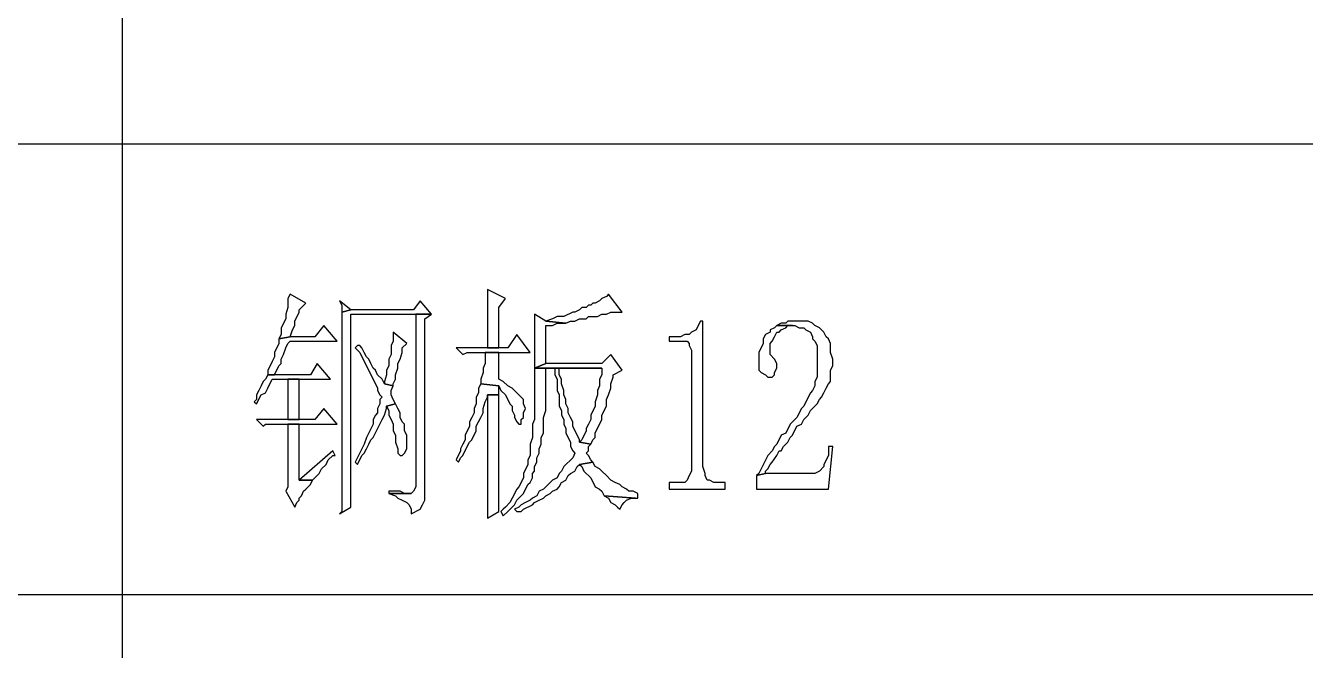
# Model space of a CAD drawing. Extents: x -15.4 to 0.8, y 0.3 to 11.8.
# Drawn here: x -2.2996 to -1.824, y 1.6486 to 1.8809 of the extents above; entities that cross this region are included whole.
import ezdxf

# ---------------------------------------------------------------- set-up
doc = ezdxf.new("R2010")
doc.units = 0
doc.header["$MEASUREMENT"] = 0
doc.linetypes.add('AUSGEZOGEN', pattern=[0])
doc.layers.get('0').update_dxf_attribs({"linetype": 'AUSGEZOGEN'})

msp = doc.modelspace()

# ---------------------------------------------------------------- linework, layer by layer
for points in [[(-2.26378, 2.6744), (-2.26378, 1.3344)], [(-3.26878, 1.8369), (0.08122, 1.8369)], [(-2.20128, 1.78106), (-2.20211, 1.7794), (-2.20211, 1.7794), (-2.20211, 1.77606), (-2.20211, 1.77606), (-2.20295, 1.77356), (-2.20295, 1.77356), (-2.20295, 1.7719), (-2.20295, 1.7719), (-2.20461, 1.76856), (-2.20461, 1.76856), (-2.20461, 1.76606), (-2.20461, 1.76606), (-2.20545, 1.7644), (-2.20545, 1.7644), (-2.20128, 1.76523), (-2.20128, 1.76523), (-2.20045, 1.76773), (-2.20045, 1.76773), (-2.19961, 1.7694), (-2.19961, 1.7694), (-2.19961, 1.77106), (-2.19961, 1.77106), (-2.19795, 1.7744), (-2.19795, 1.7744), (-2.19795, 1.77523), (-2.19795, 1.77523), (-2.19545, 1.77773), (-2.20128, 1.78106)], [(-2.12795, 1.78273), (-2.12795, 1.76106), (-2.12795, 1.76106), (-2.12378, 1.76106), (-2.12378, 1.76106), (-2.12378, 1.77606), (-2.12378, 1.77606), (-2.12128, 1.7794), (-2.12795, 1.78273)], [(-2.08295, 1.78106), (-2.08378, 1.78023), (-2.08378, 1.78023), (-2.08545, 1.7794), (-2.08545, 1.7794), (-2.08628, 1.77856), (-2.08628, 1.77856), (-2.08795, 1.77773), (-2.08795, 1.77773), (-2.08878, 1.77773), (-2.08878, 1.77773), (-2.08961, 1.7769), (-2.08961, 1.7769), (-2.09045, 1.7769), (-2.09045, 1.7769), (-2.09128, 1.77606), (-2.09128, 1.77606), (-2.09295, 1.77606), (-2.09295, 1.77606), (-2.09378, 1.77523), (-2.09378, 1.77523), (-2.09545, 1.7744), (-2.09545, 1.7744), (-2.09628, 1.7744), (-2.09628, 1.7744), (-2.09961, 1.77273), (-2.09961, 1.77273), (-2.10211, 1.77273), (-2.10211, 1.77273), (-2.10378, 1.7719), (-2.10378, 1.7719), (-2.10628, 1.77106), (-2.10628, 1.77106), (-2.09878, 1.77023), (-2.09878, 1.77023), (-2.09711, 1.77106), (-2.09711, 1.77106), (-2.09545, 1.77106), (-2.09545, 1.77106), (-2.09378, 1.7719), (-2.09378, 1.7719), (-2.09128, 1.7719), (-2.09128, 1.7719), (-2.09045, 1.77273), (-2.09045, 1.77273), (-2.08711, 1.77273), (-2.08711, 1.77273), (-2.08545, 1.77356), (-2.08545, 1.77356), (-2.08378, 1.77356), (-2.08378, 1.77356), (-2.08211, 1.7744), (-2.08211, 1.7744), (-2.07795, 1.7744), (-2.08295, 1.78106)], [(-2.18295, 1.77856), (-2.18211, 1.7769), (-2.18211, 1.7769), (-2.18211, 1.7744), (-2.18211, 1.7744), (-2.17878, 1.77523), (-2.18295, 1.77856)], [(-2.15295, 1.77856), (-2.15545, 1.77523), (-2.15545, 1.77523), (-2.17878, 1.77523), (-2.17878, 1.77523), (-2.18211, 1.7744), (-2.18211, 1.7744), (-2.18211, 1.70023), (-2.18211, 1.70023), (-2.18295, 1.6994), (-2.18295, 1.6994), (-2.17878, 1.7019), (-2.17878, 1.7019), (-2.17878, 1.77356), (-2.17878, 1.77356), (-2.14878, 1.77356), (-2.15295, 1.77856)], [(-2.18878, 1.7694), (-2.19211, 1.76523), (-2.19211, 1.76523), (-2.20128, 1.76523), (-2.20128, 1.76523), (-2.20545, 1.7644), (-2.20545, 1.7644), (-2.20545, 1.76273), (-2.20545, 1.76273), (-2.20711, 1.7594), (-2.20711, 1.7594), (-2.20711, 1.75773), (-2.20711, 1.75773), (-2.20795, 1.75606), (-2.20795, 1.75606), (-2.20878, 1.7544), (-2.20878, 1.7544), (-2.20961, 1.75273), (-2.20961, 1.75273), (-2.20961, 1.75106), (-2.20961, 1.75106), (-2.20711, 1.75106), (-2.20711, 1.75106), (-2.20545, 1.7544), (-2.20545, 1.7544), (-2.20461, 1.75523), (-2.20461, 1.75523), (-2.20461, 1.7569), (-2.20461, 1.7569), (-2.20378, 1.75856), (-2.20378, 1.75856), (-2.20295, 1.76106), (-2.20295, 1.76106), (-2.20211, 1.76273), (-2.20211, 1.76273), (-2.20128, 1.76356), (-2.20128, 1.76356), (-2.18378, 1.76356), (-2.18878, 1.7694)], [(-2.14878, 1.77356), (-2.15461, 1.77356), (-2.15461, 1.77356), (-2.15461, 1.7094), (-2.15461, 1.7094), (-2.15545, 1.70773), (-2.15545, 1.70773), (-2.15628, 1.7069), (-2.15628, 1.7069), (-2.16461, 1.7069), (-2.16461, 1.7069), (-2.16211, 1.70606), (-2.16211, 1.70606), (-2.16128, 1.70523), (-2.16128, 1.70523), (-2.15961, 1.7044), (-2.15961, 1.7044), (-2.15795, 1.70356), (-2.15795, 1.70356), (-2.15711, 1.70273), (-2.15711, 1.70273), (-2.15628, 1.70106), (-2.15628, 1.70106), (-2.15628, 1.6994), (-2.15628, 1.6994), (-2.15295, 1.70106), (-2.15295, 1.70106), (-2.15211, 1.70273), (-2.15211, 1.70273), (-2.15128, 1.7044), (-2.15128, 1.7044), (-2.15128, 1.7719), (-2.14878, 1.77356)], [(-2.11045, 1.77356), (-2.11045, 1.75356), (-2.11045, 1.75356), (-2.10628, 1.75523), (-2.10628, 1.75523), (-2.10628, 1.7694), (-2.10628, 1.7694), (-2.10378, 1.7694), (-2.10378, 1.7694), (-2.10211, 1.77023), (-2.10211, 1.77023), (-2.09878, 1.77023), (-2.09878, 1.77023), (-2.10628, 1.77106), (-2.11045, 1.77356)], [(-2.04795, 1.77106), (-2.04878, 1.77106), (-2.04878, 1.77106), (-2.04961, 1.7694), (-2.04961, 1.7694), (-2.05045, 1.76773), (-2.05045, 1.76773), (-2.05211, 1.7669), (-2.05211, 1.7669), (-2.05295, 1.76606), (-2.05295, 1.76606), (-2.05461, 1.76606), (-2.05461, 1.76606), (-2.05628, 1.76523), (-2.05628, 1.76523), (-2.06045, 1.76523), (-2.06045, 1.76523), (-2.06045, 1.76356), (-2.06045, 1.76356), (-2.05378, 1.76356), (-2.05378, 1.76356), (-2.05295, 1.76273), (-2.05295, 1.76273), (-2.05295, 1.7619), (-2.05295, 1.7619), (-2.05211, 1.76023), (-2.05211, 1.76023), (-2.05211, 1.71523), (-2.05211, 1.71523), (-2.05295, 1.71356), (-2.05295, 1.71356), (-2.05378, 1.7119), (-2.05378, 1.7119), (-2.05461, 1.71106), (-2.05461, 1.71106), (-2.06045, 1.71106), (-2.06045, 1.71106), (-2.06045, 1.70856), (-2.06045, 1.70856), (-2.03961, 1.70856), (-2.03961, 1.70856), (-2.03961, 1.71106), (-2.03961, 1.71106), (-2.04378, 1.71106), (-2.04378, 1.71106), (-2.04545, 1.7119), (-2.04545, 1.7119), (-2.04628, 1.7119), (-2.04628, 1.7119), (-2.04711, 1.71356), (-2.04711, 1.71356), (-2.04711, 1.7144), (-2.04711, 1.7144), (-2.04795, 1.7169), (-2.04795, 1.77106)], [(-2.01378, 1.77106), (-2.01628, 1.77106), (-2.01628, 1.77106), (-2.01711, 1.77023), (-2.01711, 1.77023), (-2.01878, 1.77023), (-2.01878, 1.77023), (-2.02045, 1.7694), (-2.02045, 1.7694), (-2.01378, 1.7694), (-2.01378, 1.7694), (-2.01211, 1.76856), (-2.01211, 1.76856), (-2.01045, 1.76856), (-2.01045, 1.76856), (-2.00961, 1.76773), (-2.00961, 1.76773), (-2.00795, 1.7669), (-2.00795, 1.7669), (-2.00711, 1.76523), (-2.00711, 1.76523), (-2.00711, 1.7644), (-2.00711, 1.7644), (-2.00628, 1.76356), (-2.00628, 1.76356), (-2.00545, 1.7619), (-2.00545, 1.7619), (-2.00545, 1.75023), (-2.00545, 1.75023), (-2.00628, 1.74856), (-2.00628, 1.74856), (-2.00628, 1.7469), (-2.00628, 1.7469), (-2.00711, 1.74523), (-2.00711, 1.74523), (-2.00795, 1.7444), (-2.00795, 1.7444), (-2.00878, 1.74273), (-2.00878, 1.74273), (-2.01045, 1.7394), (-2.01045, 1.7394), (-2.01128, 1.73856), (-2.01128, 1.73856), (-2.01295, 1.73523), (-2.01295, 1.73523), (-2.01461, 1.73356), (-2.01461, 1.73356), (-2.01545, 1.73273), (-2.01545, 1.73273), (-2.01711, 1.7294), (-2.01711, 1.7294), (-2.01878, 1.72856), (-2.01878, 1.72856), (-2.02045, 1.72523), (-2.02045, 1.72523), (-2.02128, 1.7244), (-2.02128, 1.7244), (-2.02211, 1.72273), (-2.02211, 1.72273), (-2.02378, 1.72106), (-2.02378, 1.72106), (-2.02711, 1.7144), (-2.02711, 1.7144), (-2.02795, 1.71356), (-2.02795, 1.71356), (-2.02461, 1.7144), (-2.02461, 1.7144), (-2.02461, 1.71523), (-2.02461, 1.71523), (-2.02378, 1.71606), (-2.02378, 1.71606), (-2.02295, 1.71773), (-2.02295, 1.71773), (-2.02211, 1.71856), (-2.02211, 1.71856), (-2.02045, 1.72106), (-2.02045, 1.72106), (-2.01961, 1.72273), (-2.01961, 1.72273), (-2.01878, 1.72273), (-2.01878, 1.72273), (-2.01795, 1.7244), (-2.01795, 1.7244), (-2.01711, 1.72523), (-2.01711, 1.72523), (-2.01628, 1.72606), (-2.01628, 1.72606), (-2.01545, 1.72773), (-2.01545, 1.72773), (-2.01461, 1.72856), (-2.01461, 1.72856), (-2.01295, 1.7319), (-2.01295, 1.7319), (-2.01128, 1.73273), (-2.01128, 1.73273), (-2.01045, 1.7344), (-2.01045, 1.7344), (-2.00878, 1.73606), (-2.00878, 1.73606), (-2.00795, 1.73773), (-2.00795, 1.73773), (-2.00545, 1.74023), (-2.00545, 1.74023), (-2.00461, 1.7419), (-2.00461, 1.7419), (-2.00378, 1.74273), (-2.00378, 1.74273), (-2.00295, 1.7444), (-2.00295, 1.7444), (-2.00211, 1.74606), (-2.00211, 1.74606), (-2.00128, 1.74773), (-2.00128, 1.74773), (-2.00045, 1.74856), (-2.00045, 1.74856), (-2.00045, 1.75273), (-2.00045, 1.75273), (-1.99961, 1.7544), (-1.99961, 1.7544), (-1.99961, 1.7569), (-1.99961, 1.7569), (-2.00045, 1.7594), (-2.00045, 1.7594), (-2.00045, 1.76273), (-2.00045, 1.76273), (-2.00128, 1.7644), (-2.00128, 1.7644), (-2.00211, 1.76523), (-2.00211, 1.76523), (-2.00295, 1.7669), (-2.00295, 1.7669), (-2.00461, 1.76856), (-2.00461, 1.76856), (-2.00628, 1.7694), (-2.00628, 1.7694), (-2.00711, 1.77023), (-2.00711, 1.77023), (-2.00878, 1.77106), (-2.00878, 1.77106), (-2.01211, 1.77106), (-2.01378, 1.77106)], [(-2.02045, 1.7694), (-2.02128, 1.76856), (-2.02128, 1.76856), (-2.02295, 1.76773), (-2.02295, 1.76773), (-2.02295, 1.7669), (-2.02295, 1.7669), (-2.02461, 1.76606), (-2.02461, 1.76606), (-2.02545, 1.7644), (-2.02545, 1.7644), (-2.02545, 1.76273), (-2.02545, 1.76273), (-2.02711, 1.7594), (-2.02711, 1.7594), (-2.02711, 1.75273), (-2.02711, 1.75273), (-2.02628, 1.7519), (-2.02628, 1.7519), (-2.02461, 1.75106), (-2.02461, 1.75106), (-2.02378, 1.75023), (-2.02378, 1.75023), (-2.02211, 1.75023), (-2.02211, 1.75023), (-2.02128, 1.75106), (-2.02128, 1.75106), (-2.02128, 1.7519), (-2.02128, 1.7519), (-2.02045, 1.75356), (-2.02045, 1.75356), (-2.02045, 1.75523), (-2.02045, 1.75523), (-2.02128, 1.7569), (-2.02128, 1.7569), (-2.02295, 1.75856), (-2.02295, 1.75856), (-2.02295, 1.76273), (-2.02295, 1.76273), (-2.02211, 1.76356), (-2.02211, 1.76356), (-2.02128, 1.76523), (-2.02128, 1.76523), (-2.02045, 1.7669), (-2.02045, 1.7669), (-2.01961, 1.7669), (-2.01961, 1.7669), (-2.01878, 1.76773), (-2.01878, 1.76773), (-2.01711, 1.76856), (-2.01711, 1.76856), (-2.01628, 1.7694), (-2.01628, 1.7694), (-2.01461, 1.7694), (-2.02045, 1.7694)], [(-2.16295, 1.7669), (-2.16295, 1.76356), (-2.16295, 1.76356), (-2.16378, 1.7619), (-2.16378, 1.7619), (-2.16378, 1.75856), (-2.16378, 1.75856), (-2.16461, 1.7569), (-2.16461, 1.7569), (-2.16461, 1.7544), (-2.16461, 1.7544), (-2.16545, 1.75273), (-2.16545, 1.75273), (-2.16545, 1.75106), (-2.16545, 1.75106), (-2.16628, 1.74856), (-2.16628, 1.74856), (-2.16628, 1.74773), (-2.16628, 1.74773), (-2.16295, 1.7469), (-2.16295, 1.7469), (-2.16295, 1.74773), (-2.16295, 1.74773), (-2.16211, 1.7494), (-2.16211, 1.7494), (-2.16211, 1.75106), (-2.16211, 1.75106), (-2.16128, 1.75356), (-2.16128, 1.75356), (-2.16128, 1.75523), (-2.16128, 1.75523), (-2.16045, 1.7569), (-2.16045, 1.7569), (-2.15961, 1.7594), (-2.15961, 1.7594), (-2.15961, 1.76106), (-2.15961, 1.76106), (-2.15795, 1.76273), (-2.16295, 1.7669)], [(-2.11711, 1.76606), (-2.12045, 1.76106), (-2.12045, 1.76106), (-2.13961, 1.76106), (-2.13961, 1.76106), (-2.13711, 1.75856), (-2.13711, 1.75856), (-2.13545, 1.7594), (-2.13545, 1.7594), (-2.11211, 1.7594), (-2.11711, 1.76606)], [(-2.17628, 1.7619), (-2.17711, 1.76106), (-2.17711, 1.76106), (-2.17545, 1.7594), (-2.17545, 1.7594), (-2.17378, 1.75606), (-2.17378, 1.75606), (-2.17295, 1.7544), (-2.17295, 1.7544), (-2.16878, 1.74606), (-2.16878, 1.74606), (-2.16878, 1.74523), (-2.16878, 1.74523), (-2.16795, 1.74356), (-2.16795, 1.74356), (-2.16711, 1.74273), (-2.16711, 1.74273), (-2.16795, 1.7419), (-2.16795, 1.7419), (-2.16795, 1.74023), (-2.16795, 1.74023), (-2.16878, 1.73856), (-2.16878, 1.73856), (-2.16878, 1.7369), (-2.16878, 1.7369), (-2.16961, 1.73606), (-2.16961, 1.73606), (-2.17045, 1.7344), (-2.17045, 1.7344), (-2.17045, 1.73273), (-2.17045, 1.73273), (-2.17295, 1.72773), (-2.17295, 1.72773), (-2.17378, 1.72523), (-2.17378, 1.72523), (-2.17461, 1.72356), (-2.17461, 1.72356), (-2.17711, 1.71856), (-2.17711, 1.71856), (-2.17628, 1.71773), (-2.17628, 1.71773), (-2.17461, 1.72106), (-2.17461, 1.72106), (-2.17378, 1.7219), (-2.17378, 1.7219), (-2.17295, 1.72356), (-2.17295, 1.72356), (-2.17211, 1.72523), (-2.17211, 1.72523), (-2.17128, 1.7269), (-2.17128, 1.7269), (-2.17045, 1.72773), (-2.17045, 1.72773), (-2.16711, 1.7344), (-2.16711, 1.7344), (-2.16628, 1.73606), (-2.16628, 1.73606), (-2.16545, 1.73856), (-2.16545, 1.73856), (-2.16545, 1.7394), (-2.16545, 1.7394), (-2.16211, 1.74023), (-2.16211, 1.74023), (-2.16295, 1.7419), (-2.16295, 1.7419), (-2.16378, 1.74356), (-2.16378, 1.74356), (-2.16378, 1.74523), (-2.16378, 1.74523), (-2.16295, 1.7469), (-2.16295, 1.7469), (-2.16628, 1.74773), (-2.16628, 1.74773), (-2.16711, 1.7494), (-2.16711, 1.7494), (-2.16878, 1.75106), (-2.16878, 1.75106), (-2.16961, 1.75273), (-2.16961, 1.75273), (-2.17045, 1.75356), (-2.17045, 1.75356), (-2.17128, 1.75523), (-2.17128, 1.75523), (-2.17211, 1.7569), (-2.17211, 1.7569), (-2.17295, 1.75773), (-2.17295, 1.75773), (-2.17378, 1.7594), (-2.17378, 1.7594), (-2.17461, 1.76106), (-2.17461, 1.76106), (-2.17545, 1.7619), (-2.17628, 1.7619)], [(-2.19128, 1.75523), (-2.19378, 1.75106), (-2.19378, 1.75106), (-2.20961, 1.75106), (-2.20961, 1.75106), (-2.21045, 1.7494), (-2.21045, 1.7494), (-2.21128, 1.74856), (-2.21128, 1.74856), (-2.21211, 1.7469), (-2.21211, 1.7469), (-2.21295, 1.74523), (-2.21295, 1.74523), (-2.21378, 1.74356), (-2.21378, 1.74356), (-2.21378, 1.7419), (-2.21378, 1.7419), (-2.21461, 1.74106), (-2.21461, 1.74106), (-2.21378, 1.74023), (-2.21378, 1.74023), (-2.21211, 1.74356), (-2.21211, 1.74356), (-2.21045, 1.7444), (-2.21045, 1.7444), (-2.20961, 1.74606), (-2.20961, 1.74606), (-2.20795, 1.7494), (-2.20795, 1.7494), (-2.18628, 1.7494), (-2.19128, 1.75523)], [(-2.12378, 1.7594), (-2.12878, 1.7594), (-2.12878, 1.7594), (-2.12878, 1.75523), (-2.12878, 1.75523), (-2.12961, 1.75356), (-2.12961, 1.75356), (-2.12961, 1.7519), (-2.12961, 1.7519), (-2.13045, 1.7494), (-2.13045, 1.7494), (-2.13045, 1.74773), (-2.13045, 1.74773), (-2.12378, 1.7469), (-2.12378, 1.7469), (-2.12295, 1.74523), (-2.12295, 1.74523), (-2.12128, 1.74356), (-2.12128, 1.74356), (-2.11961, 1.74023), (-2.11961, 1.74023), (-2.11878, 1.7394), (-2.11878, 1.7394), (-2.11878, 1.73773), (-2.11878, 1.73773), (-2.11795, 1.73606), (-2.11795, 1.73606), (-2.11795, 1.73523), (-2.11795, 1.73523), (-2.11711, 1.73356), (-2.11711, 1.73356), (-2.11628, 1.73273), (-2.11628, 1.73273), (-2.11545, 1.73273), (-2.11545, 1.73273), (-2.11545, 1.7344), (-2.11545, 1.7344), (-2.11461, 1.73523), (-2.11461, 1.73523), (-2.11461, 1.7369), (-2.11461, 1.7369), (-2.11378, 1.73856), (-2.11378, 1.73856), (-2.11461, 1.74023), (-2.11461, 1.74023), (-2.11461, 1.7419), (-2.11461, 1.7419), (-2.11795, 1.74523), (-2.11795, 1.74523), (-2.11878, 1.74606), (-2.11878, 1.74606), (-2.12045, 1.7469), (-2.12045, 1.7469), (-2.12211, 1.74856), (-2.12211, 1.74856), (-2.12378, 1.7494), (-2.12378, 1.7594)], [(-2.08211, 1.75856), (-2.08545, 1.75523), (-2.08545, 1.75523), (-2.10628, 1.75523), (-2.10628, 1.75523), (-2.11045, 1.75356), (-2.11045, 1.75356), (-2.08545, 1.75356), (-2.08545, 1.75356), (-2.08545, 1.75106), (-2.08545, 1.75106), (-2.08628, 1.7494), (-2.08628, 1.7494), (-2.08628, 1.7469), (-2.08628, 1.7469), (-2.08711, 1.74523), (-2.08711, 1.74523), (-2.08711, 1.74356), (-2.08711, 1.74356), (-2.08795, 1.74106), (-2.08795, 1.74106), (-2.08795, 1.7394), (-2.08795, 1.7394), (-2.08961, 1.73606), (-2.08961, 1.73606), (-2.08961, 1.7344), (-2.08961, 1.7344), (-2.09045, 1.73273), (-2.09045, 1.73273), (-2.09128, 1.73106), (-2.09128, 1.73106), (-2.09128, 1.73023), (-2.09128, 1.73023), (-2.09295, 1.7269), (-2.09295, 1.7269), (-2.09378, 1.72606), (-2.09378, 1.72606), (-2.08961, 1.72523), (-2.08961, 1.72523), (-2.08878, 1.7269), (-2.08878, 1.7269), (-2.08795, 1.72773), (-2.08795, 1.72773), (-2.08795, 1.7294), (-2.08795, 1.7294), (-2.08545, 1.7344), (-2.08545, 1.7344), (-2.08545, 1.73606), (-2.08545, 1.73606), (-2.08378, 1.7394), (-2.08378, 1.7394), (-2.08378, 1.7419), (-2.08378, 1.7419), (-2.08295, 1.74356), (-2.08295, 1.74356), (-2.08211, 1.74606), (-2.08211, 1.74606), (-2.08211, 1.74773), (-2.08211, 1.74773), (-2.08128, 1.75023), (-2.08128, 1.75023), (-2.08128, 1.75106), (-2.08128, 1.75106), (-2.07795, 1.75273), (-2.08211, 1.75856)], [(-2.11045, 1.75356), (-2.11045, 1.7344), (-2.11045, 1.7344), (-2.11128, 1.73273), (-2.11128, 1.73273), (-2.11128, 1.72773), (-2.11128, 1.72773), (-2.11211, 1.72523), (-2.11211, 1.72523), (-2.11211, 1.72106), (-2.11211, 1.72106), (-2.11295, 1.7194), (-2.11295, 1.7194), (-2.11295, 1.71773), (-2.11295, 1.71773), (-2.11461, 1.7144), (-2.11461, 1.7144), (-2.11461, 1.71273), (-2.11461, 1.71273), (-2.11628, 1.7094), (-2.11628, 1.7094), (-2.11711, 1.70856), (-2.11711, 1.70856), (-2.11878, 1.70523), (-2.11878, 1.70523), (-2.11961, 1.70356), (-2.11961, 1.70356), (-2.12128, 1.7019), (-2.12128, 1.7019), (-2.12211, 1.70106), (-2.12211, 1.70106), (-2.12295, 1.70023), (-2.12295, 1.70023), (-2.12211, 1.69856), (-2.12211, 1.69856), (-2.12045, 1.70023), (-2.12045, 1.70023), (-2.11795, 1.70273), (-2.11795, 1.70273), (-2.11711, 1.7044), (-2.11711, 1.7044), (-2.11461, 1.7069), (-2.11461, 1.7069), (-2.11295, 1.71023), (-2.11295, 1.71023), (-2.11211, 1.71106), (-2.11211, 1.71106), (-2.11128, 1.71273), (-2.11128, 1.71273), (-2.11128, 1.7144), (-2.11128, 1.7144), (-2.11045, 1.71523), (-2.11045, 1.71523), (-2.11045, 1.7169), (-2.11045, 1.7169), (-2.10961, 1.71856), (-2.10961, 1.71856), (-2.10961, 1.72023), (-2.10961, 1.72023), (-2.10878, 1.7219), (-2.10878, 1.7219), (-2.10878, 1.72356), (-2.10878, 1.72356), (-2.10795, 1.72523), (-2.10795, 1.72523), (-2.10795, 1.72773), (-2.10795, 1.72773), (-2.10711, 1.7294), (-2.10711, 1.7294), (-2.10711, 1.73523), (-2.10711, 1.73523), (-2.10628, 1.73773), (-2.10628, 1.73773), (-2.10628, 1.75356), (-2.10628, 1.75356), (-2.08545, 1.75356), (-2.11045, 1.75356)], [(-2.10128, 1.75356), (-2.10295, 1.75356), (-2.10295, 1.75356), (-2.10295, 1.75106), (-2.10295, 1.75106), (-2.10211, 1.7494), (-2.10211, 1.7494), (-2.10211, 1.74523), (-2.10211, 1.74523), (-2.10128, 1.74356), (-2.10128, 1.74356), (-2.10128, 1.7394), (-2.10128, 1.7394), (-2.10045, 1.73773), (-2.10045, 1.73773), (-2.10045, 1.73606), (-2.10045, 1.73606), (-2.09961, 1.7344), (-2.09961, 1.7344), (-2.09961, 1.73273), (-2.09961, 1.73273), (-2.09878, 1.73106), (-2.09878, 1.73106), (-2.09878, 1.7294), (-2.09878, 1.7294), (-2.09711, 1.72606), (-2.09711, 1.72606), (-2.09711, 1.7244), (-2.09711, 1.7244), (-2.09628, 1.72273), (-2.09628, 1.72273), (-2.09545, 1.7219), (-2.09545, 1.7219), (-2.09628, 1.72023), (-2.09628, 1.72023), (-2.09961, 1.7169), (-2.09961, 1.7169), (-2.10045, 1.71523), (-2.10045, 1.71523), (-2.10128, 1.7144), (-2.10128, 1.7144), (-2.10211, 1.71273), (-2.10211, 1.71273), (-2.10378, 1.7119), (-2.10378, 1.7119), (-2.10711, 1.70856), (-2.10711, 1.70856), (-2.10878, 1.70773), (-2.10878, 1.70773), (-2.10961, 1.70606), (-2.10961, 1.70606), (-2.11128, 1.70523), (-2.11128, 1.70523), (-2.11211, 1.7044), (-2.11211, 1.7044), (-2.11378, 1.70356), (-2.11378, 1.70356), (-2.11545, 1.70273), (-2.11545, 1.70273), (-2.11628, 1.7019), (-2.11628, 1.7019), (-2.11795, 1.70106), (-2.11795, 1.70106), (-2.11711, 1.70023), (-2.11711, 1.70023), (-2.11545, 1.70023), (-2.11545, 1.70023), (-2.11461, 1.70106), (-2.11461, 1.70106), (-2.11128, 1.70273), (-2.11128, 1.70273), (-2.11045, 1.70356), (-2.11045, 1.70356), (-2.10878, 1.7044), (-2.10878, 1.7044), (-2.10711, 1.70523), (-2.10711, 1.70523), (-2.10628, 1.70606), (-2.10628, 1.70606), (-2.10461, 1.7069), (-2.10461, 1.7069), (-2.10378, 1.70773), (-2.10378, 1.70773), (-2.10211, 1.70856), (-2.10211, 1.70856), (-2.10128, 1.7094), (-2.10128, 1.7094), (-2.10045, 1.71106), (-2.10045, 1.71106), (-2.09878, 1.7119), (-2.09878, 1.7119), (-2.09795, 1.71356), (-2.09795, 1.71356), (-2.09711, 1.7144), (-2.09711, 1.7144), (-2.09545, 1.71523), (-2.09545, 1.71523), (-2.09461, 1.7169), (-2.09461, 1.7169), (-2.09378, 1.71773), (-2.09378, 1.71773), (-2.08878, 1.71856), (-2.08878, 1.71856), (-2.08961, 1.7194), (-2.08961, 1.7194), (-2.09045, 1.72106), (-2.09045, 1.72106), (-2.09128, 1.7219), (-2.09128, 1.7219), (-2.09045, 1.72273), (-2.09045, 1.72273), (-2.09045, 1.7244), (-2.09045, 1.7244), (-2.08961, 1.72523), (-2.08961, 1.72523), (-2.09378, 1.72606), (-2.09378, 1.72606), (-2.09378, 1.7269), (-2.09378, 1.7269), (-2.09628, 1.7319), (-2.09628, 1.7319), (-2.09628, 1.73356), (-2.09628, 1.73356), (-2.09711, 1.73523), (-2.09711, 1.73523), (-2.09795, 1.7369), (-2.09795, 1.7369), (-2.09795, 1.73856), (-2.09795, 1.73856), (-2.09878, 1.74023), (-2.09878, 1.74023), (-2.09878, 1.7419), (-2.09878, 1.7419), (-2.09961, 1.74356), (-2.09961, 1.74356), (-2.09961, 1.74523), (-2.09961, 1.74523), (-2.10045, 1.74773), (-2.10045, 1.74773), (-2.10045, 1.7494), (-2.10045, 1.7494), (-2.10128, 1.75106), (-2.10128, 1.75356)], [(-2.19795, 1.7344), (-2.19795, 1.7494), (-2.19795, 1.7494), (-2.20211, 1.7494), (-2.20211, 1.7494), (-2.20211, 1.7344), (-2.20211, 1.7344), (-2.19795, 1.7344), (-2.19795, 1.7344)], [(-2.13045, 1.74773), (-2.13128, 1.74606), (-2.13128, 1.74606), (-2.13128, 1.7444), (-2.13128, 1.7444), (-2.13211, 1.74273), (-2.13211, 1.74273), (-2.13211, 1.74023), (-2.13211, 1.74023), (-2.13295, 1.73856), (-2.13295, 1.73856), (-2.13295, 1.7369), (-2.13295, 1.7369), (-2.13378, 1.73523), (-2.13378, 1.73523), (-2.13461, 1.73356), (-2.13461, 1.73356), (-2.13461, 1.7319), (-2.13461, 1.7319), (-2.13628, 1.72856), (-2.13628, 1.72856), (-2.13628, 1.7269), (-2.13628, 1.7269), (-2.13711, 1.72523), (-2.13711, 1.72523), (-2.13795, 1.72356), (-2.13795, 1.72356), (-2.13795, 1.72273), (-2.13795, 1.72273), (-2.13961, 1.7194), (-2.13961, 1.7194), (-2.13878, 1.71856), (-2.13878, 1.71856), (-2.13795, 1.72023), (-2.13795, 1.72023), (-2.13711, 1.72106), (-2.13711, 1.72106), (-2.13545, 1.7244), (-2.13545, 1.7244), (-2.13461, 1.72606), (-2.13461, 1.72606), (-2.13378, 1.7269), (-2.13378, 1.7269), (-2.13211, 1.73023), (-2.13211, 1.73023), (-2.13211, 1.7319), (-2.13211, 1.7319), (-2.13128, 1.73356), (-2.13128, 1.73356), (-2.13045, 1.73523), (-2.13045, 1.73523), (-2.12961, 1.7369), (-2.12961, 1.7369), (-2.12961, 1.73856), (-2.12961, 1.73856), (-2.12878, 1.74106), (-2.12878, 1.74106), (-2.12795, 1.74273), (-2.12795, 1.74273), (-2.12795, 1.74356), (-2.12795, 1.74356), (-2.12378, 1.74356), (-2.12378, 1.74356), (-2.12378, 1.7469), (-2.13045, 1.74773)], [(-2.12378, 1.74356), (-2.12795, 1.74356), (-2.12795, 1.74356), (-2.12795, 1.69773), (-2.12795, 1.69773), (-2.12378, 1.70023), (-2.12378, 1.70023), (-2.12378, 1.74106), (-2.12378, 1.74356)], [(-2.18878, 1.73856), (-2.19211, 1.7344), (-2.19211, 1.7344), (-2.21378, 1.7344), (-2.21378, 1.7344), (-2.21128, 1.7319), (-2.21128, 1.7319), (-2.21045, 1.73273), (-2.21045, 1.73273), (-2.18378, 1.73273), (-2.18878, 1.73856)], [(-2.16211, 1.74023), (-2.16545, 1.7394), (-2.16545, 1.7394), (-2.16461, 1.73773), (-2.16461, 1.73773), (-2.16461, 1.73606), (-2.16461, 1.73606), (-2.16378, 1.7344), (-2.16378, 1.7344), (-2.16295, 1.73273), (-2.16295, 1.73273), (-2.16295, 1.73023), (-2.16295, 1.73023), (-2.16211, 1.72856), (-2.16211, 1.72856), (-2.16211, 1.72606), (-2.16211, 1.72606), (-2.16128, 1.72356), (-2.16128, 1.72356), (-2.16128, 1.7219), (-2.16128, 1.7219), (-2.16045, 1.72106), (-2.16045, 1.72106), (-2.15961, 1.72106), (-2.15961, 1.72106), (-2.15878, 1.7219), (-2.15878, 1.7219), (-2.15795, 1.72356), (-2.15795, 1.72356), (-2.15795, 1.72856), (-2.15795, 1.72856), (-2.15878, 1.73023), (-2.15878, 1.73023), (-2.15878, 1.73273), (-2.15878, 1.73273), (-2.15961, 1.73356), (-2.15961, 1.73356), (-2.16045, 1.73523), (-2.16045, 1.73523), (-2.16045, 1.7369), (-2.16045, 1.7369), (-2.16128, 1.73856), (-2.16211, 1.74023)], [(-2.19795, 1.73273), (-2.20211, 1.73273), (-2.20211, 1.73273), (-2.20211, 1.7094), (-2.20211, 1.7094), (-2.20295, 1.70773), (-2.20295, 1.70773), (-2.19961, 1.7019), (-2.19961, 1.7019), (-2.19878, 1.70356), (-2.19878, 1.70356), (-2.19795, 1.7044), (-2.19795, 1.7044), (-2.19795, 1.70523), (-2.19795, 1.70523), (-2.19711, 1.70606), (-2.19711, 1.70606), (-2.19628, 1.70773), (-2.19628, 1.70773), (-2.19545, 1.70856), (-2.19545, 1.70856), (-2.19378, 1.71023), (-2.19378, 1.71023), (-2.19295, 1.7119), (-2.19295, 1.7119), (-2.19795, 1.7119), (-2.19795, 1.73273)], [(-2.18545, 1.72273), (-2.19795, 1.7119), (-2.19795, 1.7119), (-2.19295, 1.7119), (-2.19295, 1.7119), (-2.19211, 1.71273), (-2.19211, 1.71273), (-2.19045, 1.7144), (-2.19045, 1.7144), (-2.18961, 1.71606), (-2.18961, 1.71606), (-2.18795, 1.71773), (-2.18795, 1.71773), (-2.18711, 1.7194), (-2.18711, 1.7194), (-2.18545, 1.72106), (-2.18545, 1.72106), (-2.18461, 1.72106), (-2.18545, 1.72273)], [(-1.99961, 1.7244), (-2.00128, 1.7244), (-2.00128, 1.7244), (-2.00128, 1.72106), (-2.00128, 1.72106), (-2.00295, 1.71773), (-2.00295, 1.71773), (-2.00295, 1.7169), (-2.00295, 1.7169), (-2.00461, 1.71523), (-2.00461, 1.71523), (-2.00628, 1.7144), (-2.00628, 1.7144), (-2.02461, 1.7144), (-2.02461, 1.7144), (-2.02795, 1.71356), (-2.02795, 1.71356), (-2.02795, 1.70856), (-2.02795, 1.70856), (-2.00128, 1.70856), (-1.99961, 1.7244)], [(-2.08878, 1.71856), (-2.09378, 1.71773), (-2.09378, 1.71773), (-2.09295, 1.7169), (-2.09295, 1.7169), (-2.09211, 1.71523), (-2.09211, 1.71523), (-2.08961, 1.71273), (-2.08961, 1.71273), (-2.08795, 1.7094), (-2.08795, 1.7094), (-2.08628, 1.70856), (-2.08628, 1.70856), (-2.08545, 1.70773), (-2.08545, 1.70773), (-2.08461, 1.70606), (-2.08461, 1.70606), (-2.07295, 1.70523), (-2.07295, 1.70523), (-2.07211, 1.70523), (-2.07211, 1.70523), (-2.07211, 1.7069), (-2.07211, 1.7069), (-2.07378, 1.70773), (-2.07378, 1.70773), (-2.07545, 1.70773), (-2.07545, 1.70773), (-2.07628, 1.70856), (-2.07628, 1.70856), (-2.07795, 1.7094), (-2.07795, 1.7094), (-2.07878, 1.71023), (-2.07878, 1.71023), (-2.08045, 1.71106), (-2.08045, 1.71106), (-2.08211, 1.7119), (-2.08211, 1.7119), (-2.08378, 1.71356), (-2.08378, 1.71356), (-2.08545, 1.71523), (-2.08545, 1.71523), (-2.08628, 1.71606), (-2.08628, 1.71606), (-2.08795, 1.7169), (-2.08878, 1.71856)], [(-2.16461, 1.70773), (-2.16461, 1.7069), (-2.16461, 1.7069), (-2.15628, 1.7069), (-2.15628, 1.7069), (-2.15878, 1.7069), (-2.15878, 1.7069), (-2.16045, 1.70773), (-2.16045, 1.70773), (-2.16295, 1.70773), (-2.16461, 1.70773)], [(-2.08461, 1.70606), (-2.08295, 1.70523), (-2.08295, 1.70523), (-2.08211, 1.70356), (-2.08211, 1.70356), (-2.08045, 1.70273), (-2.08045, 1.70273), (-2.07961, 1.7019), (-2.07961, 1.7019), (-2.07878, 1.70106), (-2.07878, 1.70106), (-2.07795, 1.70273), (-2.07795, 1.70273), (-2.07711, 1.70356), (-2.07711, 1.70356), (-2.07628, 1.7044), (-2.07628, 1.7044), (-2.07461, 1.70523), (-2.07461, 1.70523), (-2.07295, 1.70523), (-2.08461, 1.70606)], [(-3.26878, 1.6694), (0.08122, 1.6694)]]:
    msp.add_lwpolyline(points)

doc.saveas('drawing.dxf')
